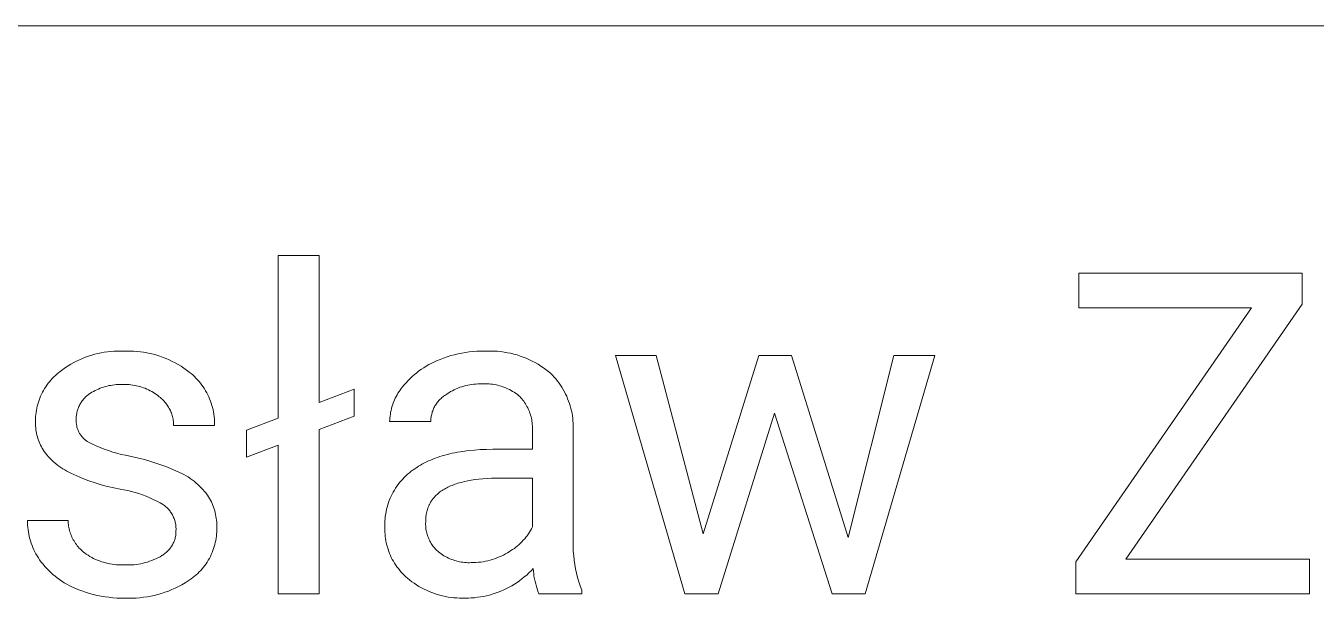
# Model space of a CAD drawing. Header units: millimetres. Extents: x -658 to 2773, y 81 to 2478.
# Drawn here: x 1941.4 to 2072.1, y 406.9 to 464.9 of the extents above; entities that cross this region are included whole.
import ezdxf

# ---------------------------------------------------------------- set-up
doc = ezdxf.new("R2010")
doc.units = ezdxf.units.MM
doc.header["$MEASUREMENT"] = 0
doc.layers.add('Domyślny', color=7, linetype='Continuous', true_color=0x000000)

msp = doc.modelspace()

# ---------------------------------------------------------------- linework, layer by layer
at = {"layer": 'Domyślny', "color": 18, "lineweight": 15, "true_color": 0x000000}
for p, q in [((2769.27, 464.9), (1476.09, 464.9)), ((1966.93, 425.13), (1966.93, 441.6)), ((1966.93, 441.6), (1971.08, 441.6)), ((1971.08, 441.6), (1971.08, 426.72)), ((2048.01, 436.31), (2048.01, 439.81)), ((2048.01, 439.81), (2070.65, 439.81)), ((2070.65, 439.81), (2070.65, 436.69)), ((2070.65, 436.69), (2052.78, 410.83)), ((2047.72, 410.55), (2065.52, 436.31)), ((2065.52, 436.31), (2048.01, 436.31)), ((1947.41, 431.3), (1947.71, 431.41)), ((1947.71, 431.41), (1948.03, 431.51)), ((1948.03, 431.51), (1948.34, 431.6)), ((1948.34, 431.6), (1948.66, 431.68)), ((1948.66, 431.68), (1948.98, 431.75)), ((1948.98, 431.75), (1949.3, 431.8)), ((1949.3, 431.8), (1949.63, 431.85)), ((1949.63, 431.85), (1949.95, 431.89)), ((1949.95, 431.89), (1950.28, 431.91)), ((1950.28, 431.91), (1950.61, 431.92)), ((1950.61, 431.92), (1950.94, 431.93)), ((1950.94, 431.93), (1951.26, 431.92)), ((1951.26, 431.92), (1951.6, 431.93)), ((1951.6, 431.93), (1951.94, 431.93)), ((1951.94, 431.93), (1952.28, 431.91)), ((1952.28, 431.91), (1952.62, 431.89)), ((1952.62, 431.89), (1952.96, 431.85)), ((1952.96, 431.85), (1953.29, 431.81)), ((1953.29, 431.81), (1953.63, 431.75)), ((1953.63, 431.75), (1953.96, 431.68)), ((1953.96, 431.68), (1954.29, 431.6)), ((1954.29, 431.6), (1954.62, 431.5)), ((1954.62, 431.5), (1954.94, 431.4)), ((1954.94, 431.4), (1955.26, 431.29)), ((1983.68, 431.22), (1984.04, 431.34)), ((1984.04, 431.34), (1984.41, 431.46)), ((1984.41, 431.46), (1984.77, 431.56)), ((1984.77, 431.56), (1985.15, 431.65)), ((1985.15, 431.65), (1985.52, 431.72)), ((1985.52, 431.72), (1985.9, 431.79)), ((1985.9, 431.79), (1986.28, 431.84)), ((1986.28, 431.84), (1986.66, 431.88)), ((1986.66, 431.88), (1987.04, 431.9)), ((1987.04, 431.9), (1987.43, 431.92)), ((1987.43, 431.92), (1987.81, 431.92)), ((1987.81, 431.92), (1988.14, 431.93)), ((1988.14, 431.93), (1988.48, 431.93)), ((1988.48, 431.93), (1988.81, 431.92)), ((1988.81, 431.92), (1989.14, 431.9)), ((1989.14, 431.9), (1989.48, 431.87)), ((1989.48, 431.87), (1989.81, 431.82)), ((1989.81, 431.82), (1990.14, 431.76)), ((1990.14, 431.76), (1990.46, 431.7)), ((1990.46, 431.7), (1990.79, 431.62)), ((1990.79, 431.62), (1991.11, 431.53)), ((1991.11, 431.53), (1991.43, 431.42)), ((1991.43, 431.42), (1991.74, 431.31)), ((1991.74, 431.31), (1992.05, 431.19)), ((2008.12, 407.33), (2001.1, 431.47)), ((2001.1, 431.47), (2005.22, 431.47)), ((2005.22, 431.47), (2009.97, 413.4)), ((2009.97, 413.4), (2015.59, 431.47)), ((2015.59, 431.47), (2018.91, 431.47)), ((2018.91, 431.47), (2024.65, 413.02)), ((2024.65, 413.02), (2029.29, 431.47)), ((2033.42, 431.47), (2026.38, 407.33)), ((2029.29, 431.47), (2033.42, 431.47)), ((1944.84, 429.86), (1945.1, 430.06)), ((1945.1, 430.06), (1945.37, 430.25)), ((1945.37, 430.25), (1945.65, 430.43)), ((1945.65, 430.43), (1945.93, 430.6)), ((1945.93, 430.6), (1946.21, 430.76)), ((1946.21, 430.76), (1946.5, 430.91)), ((1946.5, 430.91), (1946.8, 431.05)), ((1946.8, 431.05), (1947.1, 431.18)), ((1947.1, 431.18), (1947.41, 431.3)), ((1955.26, 431.29), (1955.57, 431.16)), ((1955.57, 431.16), (1955.89, 431.03)), ((1955.89, 431.03), (1956.19, 430.88)), ((1956.19, 430.88), (1956.49, 430.72)), ((1956.49, 430.72), (1956.79, 430.56)), ((1956.79, 430.56), (1957.08, 430.38)), ((1957.08, 430.38), (1957.36, 430.19)), ((1957.36, 430.19), (1957.64, 430)), ((1981.18, 429.91), (1981.42, 430.08)), ((1981.42, 430.08), (1981.67, 430.24)), ((1981.67, 430.24), (1981.92, 430.4)), ((1981.92, 430.4), (1982.17, 430.55)), ((1982.17, 430.55), (1982.43, 430.68)), ((1982.43, 430.68), (1982.7, 430.81)), ((1982.7, 430.81), (1982.97, 430.94)), ((1982.97, 430.94), (1983.32, 431.08)), ((1983.32, 431.08), (1983.68, 431.22)), ((1992.05, 431.19), (1992.36, 431.05)), ((1992.36, 431.05), (1992.66, 430.91)), ((1992.66, 430.91), (1992.96, 430.75)), ((1992.96, 430.75), (1993.25, 430.59)), ((1993.25, 430.59), (1993.53, 430.41)), ((1993.53, 430.41), (1993.81, 430.23)), ((1993.81, 430.23), (1994.08, 430.03)), ((1994.08, 430.03), (1994.34, 429.83)), ((1943.62, 428.66), (1943.76, 428.82)), ((1943.76, 428.82), (1943.9, 428.99)), ((1943.9, 428.99), (1944.04, 429.15)), ((1944.04, 429.15), (1944.19, 429.3)), ((1944.19, 429.3), (1944.35, 429.45)), ((1944.35, 429.45), (1944.51, 429.59)), ((1944.51, 429.59), (1944.67, 429.73)), ((1944.67, 429.73), (1944.84, 429.86)), ((1957.64, 430), (1957.91, 429.79)), ((1957.91, 429.79), (1958.09, 429.65)), ((1958.09, 429.65), (1958.26, 429.5)), ((1958.26, 429.5), (1958.43, 429.34)), ((1958.43, 429.34), (1958.59, 429.18)), ((1958.59, 429.18), (1958.75, 429.01)), ((1958.75, 429.01), (1958.9, 428.84)), ((1958.9, 428.84), (1959.05, 428.66)), ((1979.68, 428.5), (1979.87, 428.72)), ((1979.87, 428.72), (1980.08, 428.94)), ((1980.08, 428.94), (1980.28, 429.15)), ((1980.28, 429.15), (1980.5, 429.35)), ((1980.5, 429.35), (1980.72, 429.54)), ((1980.72, 429.54), (1980.95, 429.73)), ((1980.95, 429.73), (1981.18, 429.91)), ((1994.34, 429.83), (1994.53, 429.65)), ((1994.53, 429.65), (1994.71, 429.47)), ((1994.71, 429.47), (1994.89, 429.28)), ((1994.89, 429.28), (1995.06, 429.08)), ((1995.06, 429.08), (1995.22, 428.88)), ((1995.22, 428.88), (1995.37, 428.68)), ((1942.86, 427.36), (1942.95, 427.56)), ((1942.95, 427.56), (1943.05, 427.75)), ((1943.05, 427.75), (1943.15, 427.94)), ((1943.15, 427.94), (1943.26, 428.12)), ((1943.26, 428.12), (1943.37, 428.3)), ((1943.37, 428.3), (1943.49, 428.48)), ((1943.49, 428.48), (1943.62, 428.66)), ((1947.58, 427.41), (1947.49, 427.34)), ((1947.66, 427.48), (1947.58, 427.41)), ((1947.74, 427.54), (1947.66, 427.48)), ((1947.9, 427.65), (1947.74, 427.54)), ((1948.06, 427.75), (1947.9, 427.65)), ((1948.22, 427.84), (1948.06, 427.75)), ((1948.38, 427.93), (1948.22, 427.84)), ((1948.55, 428.01), (1948.38, 427.93)), ((1948.72, 428.08), (1948.55, 428.01)), ((1948.89, 428.16), (1948.72, 428.08)), ((1949.07, 428.22), (1948.89, 428.16)), ((1949.24, 428.28), (1949.07, 428.22)), ((1949.42, 428.33), (1949.24, 428.28)), ((1949.6, 428.38), (1949.42, 428.33)), ((1949.78, 428.42), (1949.6, 428.38)), ((1949.96, 428.45), (1949.78, 428.42)), ((1950.15, 428.48), (1949.96, 428.45)), ((1950.33, 428.51), (1950.15, 428.48)), ((1950.52, 428.52), (1950.33, 428.51)), ((1950.7, 428.53), (1950.52, 428.52)), ((1950.89, 428.54), (1950.7, 428.53)), ((1951.08, 428.53), (1950.89, 428.54)), ((1951.26, 428.53), (1951.08, 428.53)), ((1951.45, 428.53), (1951.26, 428.53)), ((1951.64, 428.53), (1951.45, 428.53)), ((1951.82, 428.52), (1951.64, 428.53)), ((1952.01, 428.5), (1951.82, 428.52)), ((1952.19, 428.48), (1952.01, 428.5)), ((1952.38, 428.45), (1952.19, 428.48)), ((1952.56, 428.41), (1952.38, 428.45)), ((1952.74, 428.37), (1952.56, 428.41)), ((1952.92, 428.33), (1952.74, 428.37)), ((1953.1, 428.27), (1952.92, 428.33)), ((1953.27, 428.21), (1953.1, 428.27)), ((1953.45, 428.15), (1953.27, 428.21)), ((1953.62, 428.07), (1953.45, 428.15)), ((1953.79, 427.99), (1953.62, 428.07)), ((1953.96, 427.91), (1953.79, 427.99)), ((1954.12, 427.82), (1953.96, 427.91)), ((1954.28, 427.73), (1954.12, 427.82)), ((1954.44, 427.63), (1954.28, 427.73)), ((1954.59, 427.52), (1954.44, 427.63)), ((1954.74, 427.41), (1954.59, 427.52)), ((1954.88, 427.29), (1954.74, 427.41)), ((1959.05, 428.66), (1959.19, 428.47)), ((1959.19, 428.47), (1959.32, 428.29)), ((1959.32, 428.29), (1959.45, 428.09)), ((1959.45, 428.09), (1959.57, 427.9)), ((1959.57, 427.9), (1959.68, 427.7)), ((1959.68, 427.7), (1959.78, 427.49)), ((1959.78, 427.49), (1959.88, 427.28)), ((1971.08, 426.72), (1974.61, 428.08)), ((1974.61, 428.08), (1974.61, 425.34)), ((1978.87, 427.33), (1978.96, 427.49)), ((1978.96, 427.49), (1979.05, 427.66)), ((1979.05, 427.66), (1979.16, 427.82)), ((1979.16, 427.82), (1979.26, 427.97)), ((1979.26, 427.97), (1979.38, 428.12)), ((1979.38, 428.12), (1979.49, 428.27)), ((1979.49, 428.27), (1979.68, 428.5)), ((1983.77, 427.41), (1983.68, 427.35)), ((1983.86, 427.47), (1983.77, 427.41)), ((1984.03, 427.59), (1983.86, 427.47)), ((1984.2, 427.7), (1984.03, 427.59)), ((1984.38, 427.81), (1984.2, 427.7)), ((1984.56, 427.91), (1984.38, 427.81)), ((1984.75, 428), (1984.56, 427.91)), ((1984.94, 428.09), (1984.75, 428)), ((1985.13, 428.17), (1984.94, 428.09)), ((1985.32, 428.25), (1985.13, 428.17)), ((1985.52, 428.31), (1985.32, 428.25)), ((1985.72, 428.37), (1985.52, 428.31)), ((1985.92, 428.43), (1985.72, 428.37)), ((1986.12, 428.47), (1985.92, 428.43)), ((1986.33, 428.51), (1986.12, 428.47)), ((1986.53, 428.54), (1986.33, 428.51)), ((1986.74, 428.57), (1986.53, 428.54)), ((1986.95, 428.58), (1986.74, 428.57)), ((1987.15, 428.59), (1986.95, 428.58)), ((1987.36, 428.6), (1987.15, 428.59)), ((1987.57, 428.59), (1987.36, 428.6)), ((1987.75, 428.6), (1987.57, 428.59)), ((1987.93, 428.61), (1987.75, 428.6)), ((1988.11, 428.6), (1987.93, 428.61)), ((1988.29, 428.59), (1988.11, 428.6)), ((1988.47, 428.58), (1988.29, 428.59)), ((1988.64, 428.56), (1988.47, 428.58)), ((1988.82, 428.53), (1988.64, 428.56)), ((1989, 428.5), (1988.82, 428.53)), ((1989.17, 428.46), (1989, 428.5)), ((1989.35, 428.41), (1989.17, 428.46)), ((1989.52, 428.36), (1989.35, 428.41)), ((1989.69, 428.3), (1989.52, 428.36)), ((1989.86, 428.24), (1989.69, 428.3)), ((1990.02, 428.17), (1989.86, 428.24)), ((1990.19, 428.1), (1990.02, 428.17)), ((1990.35, 428.02), (1990.19, 428.1)), ((1990.51, 427.93), (1990.35, 428.02)), ((1990.66, 427.84), (1990.51, 427.93)), ((1990.81, 427.75), (1990.66, 427.84)), ((1990.96, 427.65), (1990.81, 427.75)), ((1991.11, 427.54), (1990.96, 427.65)), ((1991.25, 427.43), (1991.11, 427.54)), ((1991.39, 427.31), (1991.25, 427.43)), ((1995.37, 428.68), (1995.52, 428.46)), ((1995.52, 428.46), (1995.66, 428.25)), ((1995.66, 428.25), (1995.79, 428.03)), ((1995.79, 428.03), (1995.92, 427.8)), ((1995.92, 427.8), (1996.03, 427.57)), ((1996.03, 427.57), (1996.14, 427.34)), ((1942.43, 425.92), (1942.47, 426.13)), ((1942.47, 426.13), (1942.52, 426.34)), ((1942.52, 426.34), (1942.57, 426.55)), ((1942.57, 426.55), (1942.63, 426.75)), ((1942.63, 426.75), (1942.7, 426.96)), ((1942.7, 426.96), (1942.78, 427.16)), ((1942.78, 427.16), (1942.86, 427.36)), ((1946.66, 426.12), (1946.62, 426.02)), ((1946.7, 426.22), (1946.66, 426.12)), ((1946.74, 426.32), (1946.7, 426.22)), ((1946.79, 426.42), (1946.74, 426.32)), ((1946.84, 426.51), (1946.79, 426.42)), ((1946.89, 426.6), (1946.84, 426.51)), ((1946.94, 426.69), (1946.89, 426.6)), ((1947, 426.78), (1946.94, 426.69)), ((1947.06, 426.87), (1947, 426.78)), ((1947.13, 426.96), (1947.06, 426.87)), ((1947.2, 427.04), (1947.13, 426.96)), ((1947.27, 427.12), (1947.2, 427.04)), ((1947.34, 427.2), (1947.27, 427.12)), ((1947.42, 427.27), (1947.34, 427.2)), ((1947.49, 427.34), (1947.42, 427.27)), ((1954.99, 427.21), (1954.88, 427.29)), ((1955.08, 427.13), (1954.99, 427.21)), ((1955.18, 427.04), (1955.08, 427.13)), ((1955.27, 426.95), (1955.18, 427.04)), ((1955.36, 426.85), (1955.27, 426.95)), ((1955.45, 426.76), (1955.36, 426.85)), ((1955.53, 426.66), (1955.45, 426.76)), ((1955.61, 426.55), (1955.53, 426.66)), ((1955.68, 426.45), (1955.61, 426.55)), ((1955.75, 426.34), (1955.68, 426.45)), ((1955.82, 426.23), (1955.75, 426.34)), ((1955.88, 426.12), (1955.82, 426.23)), ((1955.94, 426), (1955.88, 426.12)), ((1959.88, 427.28), (1959.97, 427.07)), ((1959.97, 427.07), (1960.06, 426.86)), ((1960.06, 426.86), (1960.13, 426.64)), ((1960.13, 426.64), (1960.2, 426.42)), ((1960.2, 426.42), (1960.27, 426.2)), ((1960.27, 426.2), (1960.32, 425.98)), ((1978.35, 425.91), (1978.39, 426.09)), ((1978.39, 426.09), (1978.44, 426.27)), ((1978.44, 426.27), (1978.5, 426.45)), ((1978.5, 426.45), (1978.56, 426.63)), ((1978.56, 426.63), (1978.63, 426.81)), ((1978.63, 426.81), (1978.7, 426.98)), ((1978.7, 426.98), (1978.78, 427.16)), ((1978.78, 427.16), (1978.87, 427.33)), ((1982.7, 426.16), (1982.65, 426.06)), ((1982.75, 426.26), (1982.7, 426.16)), ((1982.8, 426.36), (1982.75, 426.26)), ((1982.86, 426.45), (1982.8, 426.36)), ((1982.92, 426.55), (1982.86, 426.45)), ((1982.98, 426.64), (1982.92, 426.55)), ((1983.05, 426.73), (1982.98, 426.64)), ((1983.12, 426.81), (1983.05, 426.73)), ((1983.19, 426.9), (1983.12, 426.81)), ((1983.26, 426.98), (1983.19, 426.9)), ((1983.34, 427.06), (1983.26, 426.98)), ((1983.42, 427.13), (1983.34, 427.06)), ((1983.5, 427.21), (1983.42, 427.13)), ((1983.59, 427.28), (1983.5, 427.21)), ((1983.68, 427.35), (1983.59, 427.28)), ((1991.49, 427.2), (1991.39, 427.31)), ((1991.6, 427.08), (1991.49, 427.2)), ((1991.69, 426.96), (1991.6, 427.08)), ((1991.79, 426.83), (1991.69, 426.96)), ((1991.88, 426.7), (1991.79, 426.83)), ((1991.97, 426.57), (1991.88, 426.7)), ((1992.05, 426.43), (1991.97, 426.57)), ((1992.12, 426.3), (1992.05, 426.43)), ((1992.2, 426.16), (1992.12, 426.3)), ((1992.26, 426.01), (1992.2, 426.16)), ((1996.14, 427.34), (1996.24, 427.1)), ((1996.24, 427.1), (1996.34, 426.86)), ((1996.34, 426.86), (1996.42, 426.62)), ((1996.42, 426.62), (1996.5, 426.37)), ((1996.5, 426.37), (1996.57, 426.12)), ((1996.57, 426.12), (1996.63, 425.87)), ((1942.34, 425.06), (1942.35, 425.28)), ((1942.34, 424.85), (1942.34, 425.06)), ((1942.34, 424.67), (1942.34, 424.85)), ((1942.35, 425.28), (1942.37, 425.49)), ((1942.37, 425.49), (1942.4, 425.71)), ((1942.4, 425.71), (1942.43, 425.92)), ((1946.47, 425.19), (1946.46, 425.08)), ((1946.46, 425.08), (1946.46, 424.97)), ((1946.46, 424.97), (1946.46, 424.89)), ((1946.46, 424.89), (1946.46, 424.8)), ((1946.46, 424.8), (1946.46, 424.71)), ((1946.48, 425.4), (1946.47, 425.29)), ((1946.47, 425.29), (1946.47, 425.19)), ((1946.5, 425.5), (1946.48, 425.4)), ((1946.52, 425.61), (1946.5, 425.5)), ((1946.54, 425.71), (1946.52, 425.61)), ((1946.56, 425.82), (1946.54, 425.71)), ((1946.59, 425.92), (1946.56, 425.82)), ((1946.62, 426.02), (1946.59, 425.92)), ((1956, 425.89), (1955.94, 426)), ((1956.05, 425.77), (1956, 425.89)), ((1956.1, 425.65), (1956.05, 425.77)), ((1956.14, 425.52), (1956.1, 425.65)), ((1956.18, 425.4), (1956.14, 425.52)), ((1956.22, 425.28), (1956.18, 425.4)), ((1956.25, 425.15), (1956.22, 425.28)), ((1956.27, 425.02), (1956.25, 425.15)), ((1956.29, 424.9), (1956.27, 425.02)), ((1956.31, 424.77), (1956.29, 424.9)), ((1960.32, 425.98), (1960.37, 425.75)), ((1960.37, 425.75), (1960.41, 425.53)), ((1960.41, 425.53), (1960.44, 425.3)), ((1960.44, 425.3), (1960.46, 425.07)), ((1960.46, 425.07), (1960.47, 424.84)), ((1960.47, 424.84), (1960.48, 424.61)), ((1963.71, 423.91), (1966.93, 425.13)), ((1974.61, 425.34), (1971.08, 423.98)), ((1978.21, 424.78), (1978.22, 424.97)), ((1982.37, 424.78), (1978.21, 424.78)), ((1978.22, 424.97), (1978.23, 425.16)), ((1978.23, 425.16), (1978.25, 425.34)), ((1978.25, 425.34), (1978.28, 425.53)), ((1978.28, 425.53), (1978.31, 425.72)), ((1978.31, 425.72), (1978.35, 425.91)), ((1982.38, 424.89), (1982.37, 424.78)), ((1982.39, 425.11), (1982.38, 425)), ((1982.38, 425), (1982.38, 424.89)), ((1982.41, 425.22), (1982.39, 425.11)), ((1982.43, 425.33), (1982.41, 425.22)), ((1982.45, 425.44), (1982.43, 425.33)), ((1982.47, 425.54), (1982.45, 425.44)), ((1982.5, 425.65), (1982.47, 425.54)), ((1982.53, 425.76), (1982.5, 425.65)), ((1982.57, 425.86), (1982.53, 425.76)), ((1982.61, 425.96), (1982.57, 425.86)), ((1982.65, 426.06), (1982.61, 425.96)), ((1992.33, 425.87), (1992.26, 426.01)), ((1992.38, 425.72), (1992.33, 425.87)), ((1992.44, 425.57), (1992.38, 425.72)), ((1992.49, 425.42), (1992.44, 425.57)), ((1992.53, 425.27), (1992.49, 425.42)), ((1992.57, 425.12), (1992.53, 425.27)), ((1992.6, 424.96), (1992.57, 425.12)), ((1992.62, 424.81), (1992.6, 424.96)), ((1992.65, 424.65), (1992.62, 424.81)), ((1996.63, 425.87), (1996.68, 425.62)), ((1996.68, 425.62), (1996.72, 425.37)), ((1996.72, 425.37), (1996.75, 425.11)), ((1996.75, 425.11), (1996.78, 424.85)), ((1996.78, 424.85), (1996.79, 424.6)), ((2017.18, 425.63), (2011.47, 407.33)), ((2023.04, 407.33), (2017.18, 425.63)), ((1942.34, 424.49), (1942.34, 424.67)), ((1942.35, 424.31), (1942.34, 424.49)), ((1942.37, 424.13), (1942.35, 424.31)), ((1942.39, 423.95), (1942.37, 424.13)), ((1942.42, 423.77), (1942.39, 423.95)), ((1942.45, 423.59), (1942.42, 423.77)), ((1942.49, 423.41), (1942.45, 423.59)), ((1946.46, 424.71), (1946.47, 424.63)), ((1946.47, 424.63), (1946.48, 424.54)), ((1946.48, 424.54), (1946.49, 424.46)), ((1946.49, 424.46), (1946.51, 424.37)), ((1946.51, 424.37), (1946.52, 424.29)), ((1946.52, 424.29), (1946.54, 424.2)), ((1946.54, 424.2), (1946.57, 424.12)), ((1946.57, 424.12), (1946.59, 424.04)), ((1946.59, 424.04), (1946.62, 423.96)), ((1946.62, 423.96), (1946.66, 423.88)), ((1946.66, 423.88), (1946.69, 423.8)), ((1946.69, 423.8), (1946.73, 423.72)), ((1946.73, 423.72), (1946.77, 423.65)), ((1946.77, 423.65), (1946.81, 423.57)), ((1946.81, 423.57), (1946.86, 423.5)), ((1946.86, 423.5), (1946.9, 423.43)), ((1956.32, 424.64), (1956.31, 424.77)), ((1956.33, 424.51), (1956.32, 424.64)), ((1956.33, 424.38), (1956.33, 424.51)), ((1960.48, 424.38), (1956.33, 424.38)), ((1960.48, 424.61), (1960.48, 424.38)), ((1963.71, 421.17), (1963.71, 423.91)), ((1971.08, 423.98), (1971.08, 407.33)), ((1992.66, 424.49), (1992.65, 424.65)), ((1992.67, 424.34), (1992.66, 424.49)), ((1992.68, 424.18), (1992.67, 424.34)), ((1992.68, 424.02), (1992.68, 424.18)), ((1992.68, 423.86), (1992.68, 424.02)), ((1992.68, 421.97), (1992.68, 423.86)), ((1996.79, 424.6), (1996.8, 424.34)), ((1996.8, 424.34), (1996.8, 424.08)), ((1996.8, 424.08), (1996.8, 412.98)), ((1942.54, 423.24), (1942.49, 423.41)), ((1942.59, 423.07), (1942.54, 423.24)), ((1942.65, 422.89), (1942.59, 423.07)), ((1942.71, 422.72), (1942.65, 422.89)), ((1942.78, 422.56), (1942.71, 422.72)), ((1942.86, 422.39), (1942.78, 422.56)), ((1942.94, 422.23), (1942.86, 422.39)), ((1943.02, 422.07), (1942.94, 422.23)), ((1946.9, 423.43), (1946.96, 423.36)), ((1946.96, 423.36), (1947.01, 423.29)), ((1947.01, 423.29), (1947.06, 423.22)), ((1947.06, 423.22), (1947.12, 423.16)), ((1947.12, 423.16), (1947.18, 423.1)), ((1947.18, 423.1), (1947.24, 423.04)), ((1947.24, 423.04), (1947.31, 422.98)), ((1947.31, 422.98), (1947.37, 422.92)), ((1947.37, 422.92), (1947.44, 422.87)), ((1947.44, 422.87), (1947.51, 422.82)), ((1947.51, 422.82), (1947.58, 422.77)), ((1947.58, 422.77), (1947.65, 422.72)), ((1947.65, 422.72), (1948.06, 422.52)), ((1948.06, 422.52), (1948.47, 422.33)), ((1948.47, 422.33), (1948.88, 422.15)), ((1966.93, 422.39), (1963.71, 421.17)), ((1966.93, 407.33), (1966.93, 422.39)), ((1943.11, 421.92), (1943.02, 422.07)), ((1943.21, 421.76), (1943.11, 421.92)), ((1943.35, 421.57), (1943.21, 421.76)), ((1943.5, 421.39), (1943.35, 421.57)), ((1943.66, 421.21), (1943.5, 421.39)), ((1943.82, 421.04), (1943.66, 421.21)), ((1943.99, 420.87), (1943.82, 421.04)), ((1944.16, 420.71), (1943.99, 420.87)), ((1948.88, 422.15), (1949.3, 421.98)), ((1949.3, 421.98), (1949.73, 421.83)), ((1949.73, 421.83), (1950.16, 421.69)), ((1950.16, 421.69), (1950.59, 421.56)), ((1950.59, 421.56), (1951.03, 421.45)), ((1951.03, 421.45), (1951.47, 421.36)), ((1951.47, 421.36), (1951.91, 421.27)), ((1951.91, 421.27), (1952.65, 421.11)), ((1952.65, 421.11), (1953.38, 420.92)), ((1953.38, 420.92), (1954.11, 420.71)), ((1982.16, 420.79), (1982.38, 420.88)), ((1982.38, 420.88), (1982.6, 420.97)), ((1982.6, 420.97), (1982.83, 421.06)), ((1982.83, 421.06), (1983.06, 421.15)), ((1983.06, 421.15), (1983.3, 421.23)), ((1983.3, 421.23), (1983.54, 421.3)), ((1983.54, 421.3), (1983.79, 421.37)), ((1983.79, 421.37), (1984.04, 421.44)), ((1984.04, 421.44), (1984.29, 421.5)), ((1984.29, 421.5), (1984.55, 421.56)), ((1984.55, 421.56), (1984.82, 421.62)), ((1984.82, 421.62), (1985.08, 421.67)), ((1985.08, 421.67), (1985.63, 421.76)), ((1985.63, 421.76), (1986.2, 421.84)), ((1986.2, 421.84), (1986.79, 421.89)), ((1986.79, 421.89), (1987.39, 421.93)), ((1987.39, 421.93), (1988.01, 421.96)), ((1988.01, 421.96), (1988.65, 421.97)), ((1988.65, 421.97), (1992.68, 421.97)), ((1944.34, 420.55), (1944.16, 420.71)), ((1944.52, 420.4), (1944.34, 420.55)), ((1944.71, 420.26), (1944.52, 420.4)), ((1944.9, 420.12), (1944.71, 420.26)), ((1945.1, 419.99), (1944.9, 420.12)), ((1945.3, 419.87), (1945.1, 419.99)), ((1945.51, 419.75), (1945.3, 419.87)), ((1945.72, 419.64), (1945.51, 419.75)), ((1945.93, 419.54), (1945.72, 419.64)), ((1954.11, 420.71), (1954.83, 420.47)), ((1954.83, 420.47), (1955.54, 420.22)), ((1955.54, 420.22), (1956.24, 419.93)), ((1956.24, 419.93), (1956.93, 419.63)), ((1956.93, 419.63), (1957.15, 419.52)), ((1980.03, 419.44), (1980.21, 419.59)), ((1980.21, 419.59), (1980.39, 419.74)), ((1980.39, 419.74), (1980.58, 419.88)), ((1980.58, 419.88), (1980.76, 420)), ((1980.76, 420), (1980.95, 420.13)), ((1980.95, 420.13), (1981.14, 420.25)), ((1981.14, 420.25), (1981.33, 420.36)), ((1981.33, 420.36), (1981.53, 420.48)), ((1981.53, 420.48), (1981.74, 420.58)), ((1981.74, 420.58), (1981.95, 420.69)), ((1981.95, 420.69), (1982.16, 420.79)), ((1946.53, 419.27), (1945.93, 419.54)), ((1947.13, 419.02), (1946.53, 419.27)), ((1947.75, 418.78), (1947.13, 419.02)), ((1948.37, 418.57), (1947.75, 418.78)), ((1948.99, 418.38), (1948.37, 418.57)), ((1949.63, 418.21), (1948.99, 418.38)), ((1957.15, 419.52), (1957.37, 419.41)), ((1957.37, 419.41), (1957.59, 419.29)), ((1957.59, 419.29), (1957.8, 419.16)), ((1957.8, 419.16), (1958, 419.02)), ((1958, 419.02), (1958.2, 418.88)), ((1958.2, 418.88), (1958.4, 418.73)), ((1958.4, 418.73), (1958.59, 418.57)), ((1958.59, 418.57), (1958.78, 418.41)), ((1958.78, 418.41), (1958.96, 418.24)), ((1958.96, 418.24), (1959.13, 418.07)), ((1978.94, 418.22), (1979.08, 418.41)), ((1979.08, 418.41), (1979.22, 418.6)), ((1979.22, 418.6), (1979.37, 418.78)), ((1979.37, 418.78), (1979.53, 418.95)), ((1979.53, 418.95), (1979.69, 419.12)), ((1979.69, 419.12), (1979.86, 419.28)), ((1979.86, 419.28), (1980.03, 419.44)), ((1984.39, 418.25), (1984.25, 418.19)), ((1984.53, 418.31), (1984.39, 418.25)), ((1984.67, 418.36), (1984.53, 418.31)), ((1984.81, 418.42), (1984.67, 418.36)), ((1984.96, 418.47), (1984.81, 418.42)), ((1985.12, 418.52), (1984.96, 418.47)), ((1985.28, 418.56), (1985.12, 418.52)), ((1985.44, 418.61), (1985.28, 418.56)), ((1985.6, 418.65), (1985.44, 418.61)), ((1985.77, 418.69), (1985.6, 418.65)), ((1986.12, 418.76), (1985.77, 418.69)), ((1986.48, 418.83), (1986.12, 418.76)), ((1986.86, 418.89), (1986.48, 418.83)), ((1987.25, 418.93), (1986.86, 418.89)), ((1987.66, 418.97), (1987.25, 418.93)), ((1988.08, 419), (1987.66, 418.97)), ((1988.52, 419.03), (1988.08, 419)), ((1988.98, 419.04), (1988.52, 419.03)), ((1989.44, 419.04), (1988.98, 419.04)), ((1992.68, 419.04), (1989.44, 419.04)), ((1992.68, 414.09), (1992.68, 419.04)), ((1950.27, 418.06), (1949.63, 418.21)), ((1950.91, 417.92), (1950.27, 418.06)), ((1951.3, 417.86), (1950.91, 417.92)), ((1951.68, 417.78), (1951.3, 417.86)), ((1952.06, 417.69), (1951.68, 417.78)), ((1952.44, 417.59), (1952.06, 417.69)), ((1952.81, 417.47), (1952.44, 417.59)), ((1953.19, 417.34), (1952.81, 417.47)), ((1953.55, 417.21), (1953.19, 417.34)), ((1953.91, 417.05), (1953.55, 417.21)), ((1954.27, 416.89), (1953.91, 417.05)), ((1959.13, 418.07), (1959.3, 417.88)), ((1959.3, 417.88), (1959.46, 417.7)), ((1959.46, 417.7), (1959.61, 417.51)), ((1959.61, 417.51), (1959.76, 417.31)), ((1959.76, 417.31), (1959.87, 417.15)), ((1959.87, 417.15), (1959.97, 416.98)), ((1959.97, 416.98), (1960.06, 416.81)), ((1978.17, 416.78), (1978.26, 417)), ((1978.26, 417), (1978.36, 417.21)), ((1978.36, 417.21), (1978.46, 417.42)), ((1978.46, 417.42), (1978.57, 417.63)), ((1978.57, 417.63), (1978.69, 417.83)), ((1978.69, 417.83), (1978.81, 418.03)), ((1978.81, 418.03), (1978.94, 418.22)), ((1982.6, 416.94), (1982.56, 416.89)), ((1982.63, 416.99), (1982.6, 416.94)), ((1982.67, 417.04), (1982.63, 416.99)), ((1982.75, 417.13), (1982.67, 417.04)), ((1982.83, 417.22), (1982.75, 417.13)), ((1982.92, 417.31), (1982.83, 417.22)), ((1983.01, 417.39), (1982.92, 417.31)), ((1983.11, 417.47), (1983.01, 417.39)), ((1983.2, 417.56), (1983.11, 417.47)), ((1983.3, 417.64), (1983.2, 417.56)), ((1983.41, 417.71), (1983.3, 417.64)), ((1983.52, 417.79), (1983.41, 417.71)), ((1983.63, 417.86), (1983.52, 417.79)), ((1983.75, 417.93), (1983.63, 417.86)), ((1983.87, 418), (1983.75, 417.93)), ((1983.99, 418.07), (1983.87, 418)), ((1984.12, 418.13), (1983.99, 418.07)), ((1984.25, 418.19), (1984.12, 418.13)), ((1954.62, 416.72), (1954.27, 416.89)), ((1954.97, 416.53), (1954.62, 416.72)), ((1955.31, 416.34), (1954.97, 416.53)), ((1955.39, 416.27), (1955.31, 416.34)), ((1955.47, 416.21), (1955.39, 416.27)), ((1955.55, 416.14), (1955.47, 416.21)), ((1955.63, 416.07), (1955.55, 416.14)), ((1955.7, 416), (1955.63, 416.07)), ((1955.77, 415.92), (1955.7, 416)), ((1955.84, 415.85), (1955.77, 415.92)), ((1955.91, 415.77), (1955.84, 415.85)), ((1955.97, 415.68), (1955.91, 415.77)), ((1956.03, 415.6), (1955.97, 415.68)), ((1960.06, 416.81), (1960.15, 416.64)), ((1960.15, 416.64), (1960.23, 416.46)), ((1960.23, 416.46), (1960.3, 416.28)), ((1960.3, 416.28), (1960.37, 416.1)), ((1960.37, 416.1), (1960.43, 415.92)), ((1960.43, 415.92), (1960.49, 415.74)), ((1960.49, 415.74), (1960.54, 415.55)), ((1977.81, 415.43), (1977.85, 415.66)), ((1977.85, 415.66), (1977.9, 415.89)), ((1977.9, 415.89), (1977.95, 416.11)), ((1977.95, 416.11), (1978.02, 416.34)), ((1978.02, 416.34), (1978.09, 416.56)), ((1978.09, 416.56), (1978.17, 416.78)), ((1981.98, 415.64), (1981.95, 415.52)), ((1982.01, 415.76), (1981.98, 415.64)), ((1982.04, 415.88), (1982.01, 415.76)), ((1982.08, 415.99), (1982.04, 415.88)), ((1982.12, 416.11), (1982.08, 415.99)), ((1982.15, 416.16), (1982.12, 416.11)), ((1982.17, 416.22), (1982.15, 416.16)), ((1982.19, 416.27), (1982.17, 416.22)), ((1982.22, 416.33), (1982.19, 416.27)), ((1982.25, 416.38), (1982.22, 416.33)), ((1982.27, 416.44), (1982.25, 416.38)), ((1982.3, 416.49), (1982.27, 416.44)), ((1982.33, 416.54), (1982.3, 416.49)), ((1982.36, 416.59), (1982.33, 416.54)), ((1982.39, 416.64), (1982.36, 416.59)), ((1982.42, 416.7), (1982.39, 416.64)), ((1982.46, 416.75), (1982.42, 416.7)), ((1982.49, 416.8), (1982.46, 416.75)), ((1982.52, 416.84), (1982.49, 416.8)), ((1982.56, 416.89), (1982.52, 416.84)), ((1941.52, 414.52), (1941.52, 414.76)), ((1941.52, 414.76), (1945.64, 414.76)), ((1941.53, 414.29), (1941.52, 414.52)), ((1945.64, 414.76), (1945.65, 414.61)), ((1945.65, 414.61), (1945.66, 414.47)), ((1945.66, 414.47), (1945.67, 414.32)), ((1945.67, 414.32), (1945.69, 414.18)), ((1956.09, 415.51), (1956.03, 415.6)), ((1956.15, 415.42), (1956.09, 415.51)), ((1956.2, 415.33), (1956.15, 415.42)), ((1956.25, 415.24), (1956.2, 415.33)), ((1956.29, 415.15), (1956.25, 415.24)), ((1956.33, 415.05), (1956.29, 415.15)), ((1956.37, 414.96), (1956.33, 415.05)), ((1956.41, 414.86), (1956.37, 414.96)), ((1956.44, 414.76), (1956.41, 414.86)), ((1956.47, 414.66), (1956.44, 414.76)), ((1956.5, 414.56), (1956.47, 414.66)), ((1956.52, 414.46), (1956.5, 414.56)), ((1956.54, 414.35), (1956.52, 414.46)), ((1956.55, 414.25), (1956.54, 414.35)), ((1960.54, 415.55), (1960.58, 415.36)), ((1960.58, 415.36), (1960.62, 415.17)), ((1960.62, 415.17), (1960.65, 414.98)), ((1960.65, 414.98), (1960.67, 414.79)), ((1960.67, 414.79), (1960.69, 414.6)), ((1960.69, 414.6), (1960.7, 414.4)), ((1960.7, 414.4), (1960.7, 414.21)), ((1977.72, 414.5), (1977.73, 414.73)), ((1977.72, 414.26), (1977.72, 414.5)), ((1977.73, 414.73), (1977.75, 414.96)), ((1977.75, 414.96), (1977.77, 415.2)), ((1977.77, 415.2), (1977.81, 415.43)), ((1981.86, 414.6), (1981.85, 414.47)), ((1981.85, 414.47), (1981.85, 414.35)), ((1981.85, 414.35), (1981.86, 414.22)), ((1981.87, 414.87), (1981.86, 414.74)), ((1981.86, 414.74), (1981.86, 414.6)), ((1981.89, 415.14), (1981.87, 415.01)), ((1981.87, 415.01), (1981.87, 414.87)), ((1981.9, 415.27), (1981.89, 415.14)), ((1981.92, 415.39), (1981.9, 415.27)), ((1981.95, 415.52), (1981.92, 415.39)), ((1941.55, 414.05), (1941.53, 414.29)), ((1941.58, 413.82), (1941.55, 414.05)), ((1941.62, 413.59), (1941.58, 413.82)), ((1941.66, 413.36), (1941.62, 413.59)), ((1941.71, 413.13), (1941.66, 413.36)), ((1941.77, 412.9), (1941.71, 413.13)), ((1945.69, 414.18), (1945.72, 414.03)), ((1945.72, 414.03), (1945.75, 413.89)), ((1945.75, 413.89), (1945.78, 413.75)), ((1945.78, 413.75), (1945.82, 413.61)), ((1945.82, 413.61), (1945.87, 413.47)), ((1945.87, 413.47), (1945.92, 413.33)), ((1945.92, 413.33), (1945.97, 413.19)), ((1945.97, 413.19), (1946.03, 413.06)), ((1946.03, 413.06), (1946.1, 412.93)), ((1956.47, 412.93), (1956.5, 413.03)), ((1956.5, 413.03), (1956.52, 413.13)), ((1956.52, 413.13), (1956.54, 413.23)), ((1956.54, 413.23), (1956.55, 413.33)), ((1956.56, 414.15), (1956.55, 414.25)), ((1956.55, 413.33), (1956.56, 413.43)), ((1956.57, 414.04), (1956.56, 414.15)), ((1956.56, 413.43), (1956.57, 413.53)), ((1956.58, 413.94), (1956.57, 414.04)), ((1956.57, 413.73), (1956.58, 413.84)), ((1956.57, 413.63), (1956.57, 413.73)), ((1956.57, 413.53), (1956.57, 413.63)), ((1956.58, 413.84), (1956.58, 413.94)), ((1960.66, 413.16), (1960.63, 412.95)), ((1960.68, 413.37), (1960.66, 413.16)), ((1960.69, 413.59), (1960.68, 413.37)), ((1960.7, 413.8), (1960.69, 413.59)), ((1960.7, 414.21), (1960.7, 414.02)), ((1960.7, 414.02), (1960.7, 413.8)), ((1977.72, 414.03), (1977.72, 414.26)), ((1977.72, 413.8), (1977.72, 414.03)), ((1977.73, 413.58), (1977.72, 413.8)), ((1977.74, 413.36), (1977.73, 413.58)), ((1977.76, 413.14), (1977.74, 413.36)), ((1977.79, 412.92), (1977.76, 413.14)), ((1981.86, 414.22), (1981.86, 414.09)), ((1981.86, 414.09), (1981.88, 413.97)), ((1981.88, 413.97), (1981.89, 413.84)), ((1981.89, 413.84), (1981.91, 413.72)), ((1981.91, 413.72), (1981.94, 413.6)), ((1981.94, 413.6), (1981.97, 413.47)), ((1981.97, 413.47), (1982, 413.35)), ((1982, 413.35), (1982.04, 413.23)), ((1982.04, 413.23), (1982.08, 413.11)), ((1982.08, 413.11), (1982.13, 412.99)), ((1991.89, 412.89), (1992.02, 413.05)), ((1992.02, 413.05), (1992.14, 413.21)), ((1992.14, 413.21), (1992.26, 413.38)), ((1992.26, 413.38), (1992.37, 413.55)), ((1992.37, 413.55), (1992.48, 413.73)), ((1992.48, 413.73), (1992.58, 413.9)), ((1992.58, 413.9), (1992.68, 414.09)), ((1941.84, 412.67), (1941.77, 412.9)), ((1941.91, 412.45), (1941.84, 412.67)), ((1941.99, 412.23), (1941.91, 412.45)), ((1942.08, 412.01), (1941.99, 412.23)), ((1942.18, 411.79), (1942.08, 412.01)), ((1942.28, 411.58), (1942.18, 411.79)), ((1946.1, 412.93), (1946.16, 412.8)), ((1946.16, 412.8), (1946.24, 412.67)), ((1946.24, 412.67), (1946.31, 412.54)), ((1946.31, 412.54), (1946.39, 412.42)), ((1946.39, 412.42), (1946.48, 412.3)), ((1946.48, 412.3), (1946.57, 412.19)), ((1946.57, 412.19), (1946.66, 412.07)), ((1946.66, 412.07), (1946.76, 411.96)), ((1946.76, 411.96), (1946.86, 411.86)), ((1946.86, 411.86), (1946.96, 411.76)), ((1946.96, 411.76), (1947.07, 411.66)), ((1955.78, 411.7), (1955.85, 411.78)), ((1955.85, 411.78), (1955.91, 411.85)), ((1955.91, 411.85), (1955.98, 411.93)), ((1955.98, 411.93), (1956.04, 412.02)), ((1956.04, 412.02), (1956.09, 412.1)), ((1956.09, 412.1), (1956.15, 412.19)), ((1956.15, 412.19), (1956.2, 412.27)), ((1956.2, 412.27), (1956.25, 412.36)), ((1956.25, 412.36), (1956.29, 412.45)), ((1956.29, 412.45), (1956.34, 412.55)), ((1956.34, 412.55), (1956.37, 412.64)), ((1956.37, 412.64), (1956.41, 412.73)), ((1956.41, 412.73), (1956.44, 412.83)), ((1956.44, 412.83), (1956.47, 412.93)), ((1960.38, 411.9), (1960.31, 411.7)), ((1960.44, 412.11), (1960.38, 411.9)), ((1960.5, 412.31), (1960.44, 412.11)), ((1960.55, 412.52), (1960.5, 412.31)), ((1960.59, 412.73), (1960.55, 412.52)), ((1960.63, 412.95), (1960.59, 412.73)), ((1977.83, 412.7), (1977.79, 412.92)), ((1977.87, 412.48), (1977.83, 412.7)), ((1977.92, 412.26), (1977.87, 412.48)), ((1977.98, 412.04), (1977.92, 412.26)), ((1978.05, 411.83), (1977.98, 412.04)), ((1978.12, 411.62), (1978.05, 411.83)), ((1982.13, 412.99), (1982.18, 412.88)), ((1982.18, 412.88), (1982.23, 412.76)), ((1982.23, 412.76), (1982.29, 412.65)), ((1982.29, 412.65), (1982.35, 412.54)), ((1982.35, 412.54), (1982.41, 412.43)), ((1982.41, 412.43), (1982.48, 412.33)), ((1982.48, 412.33), (1982.55, 412.22)), ((1982.55, 412.22), (1982.63, 412.12)), ((1982.63, 412.12), (1982.71, 412.02)), ((1982.71, 412.02), (1982.79, 411.93)), ((1982.79, 411.93), (1982.87, 411.83)), ((1982.87, 411.83), (1982.96, 411.74)), ((1982.96, 411.74), (1983.05, 411.66)), ((1990.5, 411.69), (1990.67, 411.8)), ((1990.67, 411.8), (1990.84, 411.92)), ((1990.84, 411.92), (1991, 412.04)), ((1991, 412.04), (1991.16, 412.17)), ((1991.16, 412.17), (1991.32, 412.31)), ((1991.32, 412.31), (1991.47, 412.45)), ((1991.47, 412.45), (1991.61, 412.59)), ((1991.61, 412.59), (1991.75, 412.74)), ((1991.75, 412.74), (1991.89, 412.89)), ((1996.8, 412.98), (1996.79, 412.53)), ((1996.79, 412.53), (1996.79, 412.08)), ((1996.79, 412.08), (1996.81, 411.63)), ((1942.39, 411.37), (1942.28, 411.58)), ((1942.51, 411.17), (1942.39, 411.37)), ((1942.63, 410.97), (1942.51, 411.17)), ((1942.76, 410.77), (1942.63, 410.97)), ((1942.93, 410.54), (1942.76, 410.77)), ((1943.11, 410.32), (1942.93, 410.54)), ((1947.07, 411.66), (1947.18, 411.56)), ((1947.18, 411.56), (1947.3, 411.47)), ((1947.3, 411.47), (1947.48, 411.35)), ((1947.48, 411.35), (1947.66, 411.23)), ((1947.66, 411.23), (1947.85, 411.11)), ((1947.85, 411.11), (1948.04, 411.01)), ((1948.04, 411.01), (1948.23, 410.91)), ((1948.23, 410.91), (1948.43, 410.81)), ((1948.43, 410.81), (1948.63, 410.73)), ((1948.63, 410.73), (1948.83, 410.65)), ((1948.83, 410.65), (1949.04, 410.57)), ((1949.04, 410.57), (1949.24, 410.51)), ((1949.24, 410.51), (1949.45, 410.45)), ((1949.45, 410.45), (1949.67, 410.4)), ((1949.67, 410.4), (1949.88, 410.35)), ((1953.01, 410.37), (1953.23, 410.42)), ((1953.23, 410.42), (1953.45, 410.48)), ((1953.45, 410.48), (1953.68, 410.54)), ((1953.68, 410.54), (1953.9, 410.61)), ((1953.9, 410.61), (1954.11, 410.69)), ((1954.11, 410.69), (1954.33, 410.78)), ((1954.33, 410.78), (1954.54, 410.87)), ((1954.54, 410.87), (1954.74, 410.97)), ((1954.74, 410.97), (1954.95, 411.08)), ((1954.95, 411.08), (1955.15, 411.2)), ((1955.15, 411.2), (1955.23, 411.25)), ((1955.23, 411.25), (1955.32, 411.31)), ((1955.32, 411.31), (1955.4, 411.36)), ((1955.4, 411.36), (1955.48, 411.43)), ((1955.48, 411.43), (1955.56, 411.49)), ((1955.56, 411.49), (1955.64, 411.56)), ((1955.64, 411.56), (1955.71, 411.63)), ((1955.71, 411.63), (1955.78, 411.7)), ((1959.73, 410.54), (1959.61, 410.36)), ((1959.84, 410.73), (1959.73, 410.54)), ((1959.95, 410.91), (1959.84, 410.73)), ((1960.05, 411.11), (1959.95, 410.91)), ((1960.14, 411.3), (1960.05, 411.11)), ((1960.23, 411.5), (1960.14, 411.3)), ((1960.31, 411.7), (1960.23, 411.5)), ((1978.2, 411.41), (1978.12, 411.62)), ((1978.29, 411.21), (1978.2, 411.41)), ((1978.38, 411), (1978.29, 411.21)), ((1978.48, 410.8), (1978.38, 411)), ((1978.59, 410.61), (1978.48, 410.8)), ((1978.7, 410.42), (1978.59, 410.61)), ((1978.83, 410.23), (1978.7, 410.42)), ((1983.05, 411.66), (1983.15, 411.57)), ((1983.15, 411.57), (1983.28, 411.47)), ((1983.28, 411.47), (1983.42, 411.37)), ((1983.42, 411.37), (1983.56, 411.27)), ((1983.56, 411.27), (1983.71, 411.18)), ((1983.71, 411.18), (1983.85, 411.1)), ((1983.85, 411.1), (1984, 411.02)), ((1984, 411.02), (1984.16, 410.94)), ((1984.16, 410.94), (1984.31, 410.87)), ((1984.31, 410.87), (1984.47, 410.81)), ((1984.47, 410.81), (1984.63, 410.75)), ((1984.63, 410.75), (1984.79, 410.69)), ((1984.79, 410.69), (1984.96, 410.65)), ((1984.96, 410.65), (1985.12, 410.6)), ((1985.12, 410.6), (1985.29, 410.57)), ((1985.29, 410.57), (1985.45, 410.54)), ((1985.45, 410.54), (1985.62, 410.51)), ((1985.62, 410.51), (1985.79, 410.49)), ((1985.79, 410.49), (1985.96, 410.48)), ((1985.96, 410.48), (1986.13, 410.47)), ((1986.13, 410.47), (1986.3, 410.47)), ((1986.3, 410.47), (1986.47, 410.48)), ((1986.47, 410.48), (1986.71, 410.48)), ((1986.71, 410.48), (1986.95, 410.49)), ((1986.95, 410.49), (1987.2, 410.51)), ((1987.2, 410.51), (1987.43, 410.54)), ((1987.43, 410.54), (1987.67, 410.57)), ((1987.67, 410.57), (1987.91, 410.62)), ((1987.91, 410.62), (1988.15, 410.67)), ((1988.15, 410.67), (1988.38, 410.73)), ((1988.38, 410.73), (1988.61, 410.8)), ((1988.61, 410.8), (1988.84, 410.87)), ((1988.84, 410.87), (1989.07, 410.96)), ((1989.07, 410.96), (1989.29, 411.05)), ((1989.29, 411.05), (1989.51, 411.14)), ((1989.51, 411.14), (1989.73, 411.25)), ((1989.73, 411.25), (1989.94, 411.36)), ((1989.94, 411.36), (1990.15, 411.48)), ((1990.15, 411.48), (1990.33, 411.58)), ((1990.33, 411.58), (1990.5, 411.69)), ((1996.81, 411.63), (1996.85, 411.18)), ((1996.85, 411.18), (1996.9, 410.73)), ((1996.9, 410.73), (1996.96, 410.29)), ((2047.72, 407.32), (2047.72, 410.55)), ((2052.78, 410.83), (2071.37, 410.83)), ((2071.37, 410.83), (2071.37, 407.32)), ((1943.29, 410.1), (1943.11, 410.32)), ((1943.48, 409.88), (1943.29, 410.1)), ((1943.68, 409.68), (1943.48, 409.88)), ((1943.89, 409.48), (1943.68, 409.68)), ((1944.1, 409.28), (1943.89, 409.48)), ((1944.32, 409.1), (1944.1, 409.28)), ((1944.55, 408.92), (1944.32, 409.1)), ((1949.88, 410.35), (1950.1, 410.32)), ((1950.1, 410.32), (1950.31, 410.29)), ((1950.31, 410.29), (1950.53, 410.26)), ((1950.53, 410.26), (1950.75, 410.25)), ((1950.75, 410.25), (1950.96, 410.24)), ((1950.96, 410.24), (1951.18, 410.24)), ((1951.18, 410.24), (1951.4, 410.25)), ((1951.4, 410.25), (1951.63, 410.24)), ((1951.63, 410.24), (1951.86, 410.24)), ((1951.86, 410.24), (1952.09, 410.25)), ((1952.09, 410.25), (1952.32, 410.27)), ((1952.32, 410.27), (1952.55, 410.3)), ((1952.55, 410.3), (1952.78, 410.33)), ((1952.78, 410.33), (1953.01, 410.37)), ((1958.46, 409.09), (1958.29, 408.96)), ((1958.62, 409.24), (1958.46, 409.09)), ((1958.78, 409.38), (1958.62, 409.24)), ((1958.93, 409.53), (1958.78, 409.38)), ((1959.08, 409.69), (1958.93, 409.53)), ((1959.22, 409.85), (1959.08, 409.69)), ((1959.36, 410.02), (1959.22, 409.85)), ((1959.49, 410.19), (1959.36, 410.02)), ((1959.61, 410.36), (1959.49, 410.19)), ((1978.95, 410.05), (1978.83, 410.23)), ((1979.09, 409.87), (1978.95, 410.05)), ((1979.23, 409.69), (1979.09, 409.87)), ((1979.37, 409.52), (1979.23, 409.69)), ((1979.52, 409.36), (1979.37, 409.52)), ((1979.68, 409.2), (1979.52, 409.36)), ((1979.84, 409.05), (1979.68, 409.2)), ((1992.09, 409.22), (1991.85, 409.02)), ((1992.31, 409.43), (1992.09, 409.22)), ((1992.53, 409.65), (1992.31, 409.43)), ((1992.74, 409.87), (1992.53, 409.65)), ((1992.77, 409.61), (1992.74, 409.87)), ((1992.8, 409.35), (1992.77, 409.61)), ((1992.83, 409.09), (1992.8, 409.35)), ((1992.88, 408.83), (1992.83, 409.09)), ((1996.96, 410.29), (1997.04, 409.85)), ((1997.04, 409.85), (1997.13, 409.41)), ((1997.13, 409.41), (1997.24, 408.97)), ((1944.78, 408.75), (1944.55, 408.92)), ((1945.01, 408.59), (1944.78, 408.75)), ((1945.25, 408.44), (1945.01, 408.59)), ((1945.5, 408.29), (1945.25, 408.44)), ((1945.75, 408.15), (1945.5, 408.29)), ((1946.01, 408.03), (1945.75, 408.15)), ((1946.27, 407.91), (1946.01, 408.03)), ((1946.64, 407.75), (1946.27, 407.91)), ((1956.49, 407.9), (1956.15, 407.75)), ((1956.83, 408.06), (1956.49, 407.9)), ((1957.16, 408.24), (1956.83, 408.06)), ((1957.49, 408.42), (1957.16, 408.24)), ((1957.81, 408.62), (1957.49, 408.42)), ((1958.12, 408.83), (1957.81, 408.62)), ((1958.29, 408.96), (1958.12, 408.83)), ((1980.01, 408.9), (1979.84, 409.05)), ((1980.23, 408.72), (1980.01, 408.9)), ((1980.46, 408.54), (1980.23, 408.72)), ((1980.69, 408.38), (1980.46, 408.54)), ((1980.94, 408.22), (1980.69, 408.38)), ((1981.18, 408.07), (1980.94, 408.22)), ((1981.43, 407.92), (1981.18, 408.07)), ((1981.69, 407.79), (1981.43, 407.92)), ((1981.95, 407.67), (1981.69, 407.79)), ((1990.04, 407.84), (1989.76, 407.71)), ((1990.32, 407.98), (1990.04, 407.84)), ((1990.59, 408.13), (1990.32, 407.98)), ((1990.85, 408.29), (1990.59, 408.13)), ((1991.11, 408.46), (1990.85, 408.29)), ((1991.36, 408.64), (1991.11, 408.46)), ((1991.61, 408.82), (1991.36, 408.64)), ((1991.85, 409.02), (1991.61, 408.82)), ((1992.94, 408.58), (1992.88, 408.83)), ((1993, 408.33), (1992.94, 408.58)), ((1993.07, 408.07), (1993, 408.33)), ((1993.15, 407.82), (1993.07, 408.07)), ((1993.23, 407.58), (1993.15, 407.82)), ((1997.24, 408.97), (1997.37, 408.54)), ((1997.37, 408.54), (1997.5, 408.11)), ((1997.5, 408.11), (1997.66, 407.69)), ((1947.02, 407.61), (1946.64, 407.75)), ((1947.41, 407.47), (1947.02, 407.61)), ((1947.8, 407.36), (1947.41, 407.47)), ((1948.19, 407.25), (1947.8, 407.36)), ((1948.58, 407.16), (1948.19, 407.25)), ((1948.98, 407.08), (1948.58, 407.16)), ((1949.38, 407.01), (1948.98, 407.08)), ((1949.78, 406.96), (1949.38, 407.01)), ((1950.18, 406.92), (1949.78, 406.96)), ((1950.59, 406.89), (1950.18, 406.92)), ((1950.99, 406.88), (1950.59, 406.89)), ((1951.4, 406.88), (1950.99, 406.88)), ((1951.77, 406.87), (1951.4, 406.88)), ((1952.15, 406.87), (1951.77, 406.87)), ((1952.52, 406.89), (1952.15, 406.87)), ((1952.9, 406.92), (1952.52, 406.89)), ((1953.27, 406.96), (1952.9, 406.92)), ((1953.64, 407.01), (1953.27, 406.96)), ((1954.01, 407.08), (1953.64, 407.01)), ((1954.37, 407.16), (1954.01, 407.08)), ((1954.74, 407.25), (1954.37, 407.16)), ((1955.1, 407.36), (1954.74, 407.25)), ((1955.45, 407.48), (1955.1, 407.36)), ((1955.81, 407.6), (1955.45, 407.48)), ((1956.15, 407.75), (1955.81, 407.6)), ((1971.08, 407.33), (1966.93, 407.33)), ((1982.21, 407.55), (1981.95, 407.67)), ((1982.48, 407.44), (1982.21, 407.55)), ((1982.75, 407.34), (1982.48, 407.44)), ((1983.02, 407.26), (1982.75, 407.34)), ((1983.3, 407.18), (1983.02, 407.26)), ((1983.58, 407.11), (1983.3, 407.18)), ((1983.86, 407.04), (1983.58, 407.11)), ((1984.14, 406.99), (1983.86, 407.04)), ((1984.43, 406.95), (1984.14, 406.99)), ((1984.72, 406.92), (1984.43, 406.95)), ((1985, 406.9), (1984.72, 406.92)), ((1985.29, 406.88), (1985, 406.9)), ((1985.58, 406.88), (1985.29, 406.88)), ((1985.87, 406.89), (1985.58, 406.88)), ((1986.18, 406.89), (1985.87, 406.89)), ((1986.48, 406.9), (1986.18, 406.89)), ((1986.79, 406.92), (1986.48, 406.9)), ((1987.1, 406.96), (1986.79, 406.92)), ((1987.41, 407), (1987.1, 406.96)), ((1987.71, 407.05), (1987.41, 407)), ((1988.01, 407.12), (1987.71, 407.05)), ((1988.31, 407.19), (1988.01, 407.12)), ((1988.61, 407.28), (1988.31, 407.19)), ((1988.9, 407.37), (1988.61, 407.28)), ((1989.19, 407.47), (1988.9, 407.37)), ((1989.48, 407.59), (1989.19, 407.47)), ((1989.76, 407.71), (1989.48, 407.59)), ((1993.33, 407.33), (1993.23, 407.58)), ((1997.66, 407.33), (1993.33, 407.33)), ((1997.66, 407.69), (1997.66, 407.33)), ((2011.47, 407.33), (2008.12, 407.33)), ((2026.38, 407.33), (2023.04, 407.33)), ((2071.37, 407.32), (2047.72, 407.32))]:
    msp.add_line(p, q, dxfattribs=at)

doc.saveas('drawing.dxf')
